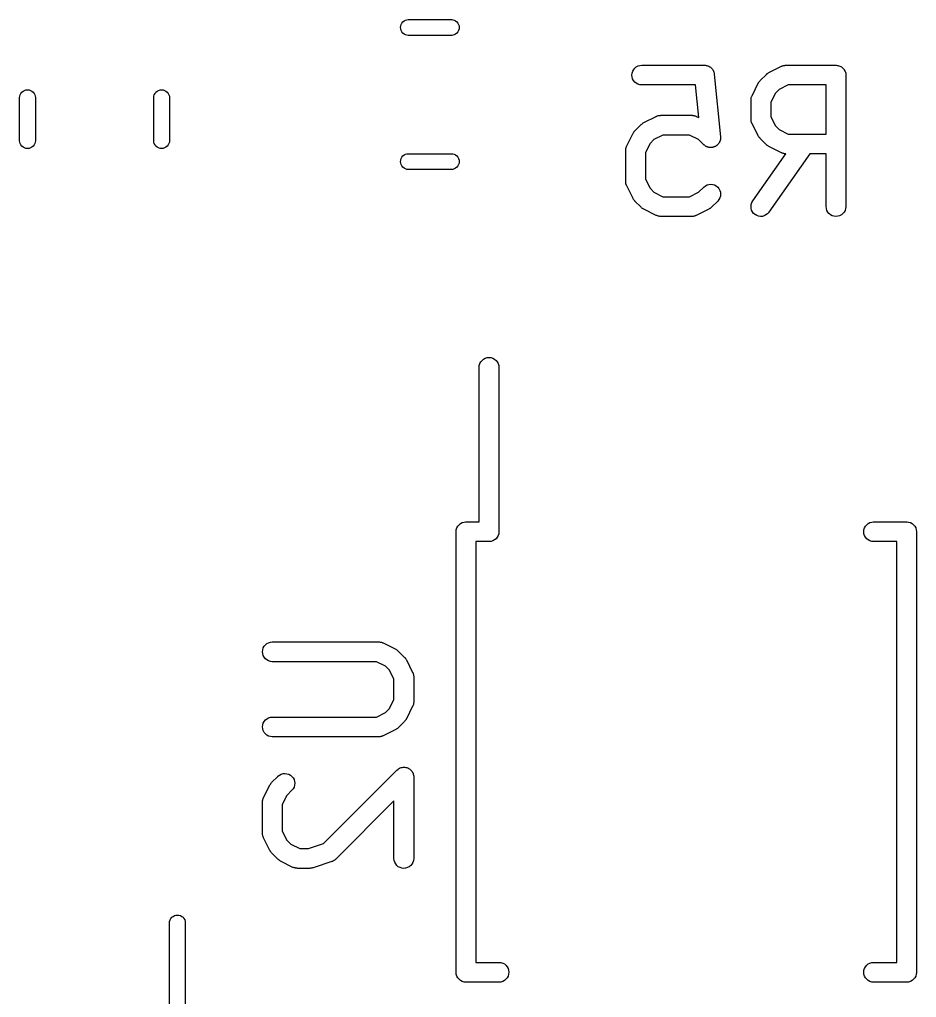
# Model space of a CAD drawing. Extents: x 105 to 144.3, y -106.1 to -94.4.
# Drawn here: x 135.13 to 141.95, y -101.87 to -94.43 of the extents above; entities that cross this region are included whole.
import ezdxf

# ---------------------------------------------------------------- set-up
doc = ezdxf.new("R2010")
doc.units = 0
doc.header["$MEASUREMENT"] = 0
doc.layers.add('BLACK', color=7, linetype='CONTINUOUS')

msp = doc.modelspace()

# ---------------------------------------------------------------- linework, layer by layer
at = {"layer": 'BLACK', "linetype": 'CONTINUOUS'}
for p, q in [((138.045, -94.4474), (138.054, -94.4399)), ((138.054, -94.4399), (138.064, -94.4343)), ((138.064, -94.4343), (138.075, -94.4309)), ((138.075, -94.4309), (138.084, -94.43)), ((138.084, -94.43), (138.416, -94.43)), ((138.416, -94.43), (138.425, -94.4309)), ((138.425, -94.4309), (138.436, -94.4343)), ((138.436, -94.4343), (138.446, -94.4399)), ((138.446, -94.4399), (138.455, -94.4474)), ((138.027, -94.49), (138.028, -94.4782)), ((138.028, -94.5018), (138.027, -94.49)), ((138.028, -94.4782), (138.032, -94.4669)), ((138.032, -94.5131), (138.028, -94.5018)), ((138.032, -94.4669), (138.037, -94.4565)), ((138.037, -94.5235), (138.032, -94.5131)), ((138.037, -94.4565), (138.045, -94.4474)), ((138.455, -94.4474), (138.463, -94.4565)), ((138.463, -94.4565), (138.468, -94.4669)), ((138.468, -94.5131), (138.463, -94.5235)), ((138.468, -94.4669), (138.472, -94.4782)), ((138.472, -94.5018), (138.468, -94.5131)), ((138.472, -94.4782), (138.473, -94.49)), ((138.473, -94.49), (138.472, -94.5018)), ((138.045, -94.5326), (138.037, -94.5235)), ((138.054, -94.5401), (138.045, -94.5326)), ((138.064, -94.5457), (138.054, -94.5401)), ((138.075, -94.5491), (138.064, -94.5457)), ((138.084, -94.55), (138.075, -94.5491)), ((138.416, -94.55), (138.084, -94.55)), ((138.425, -94.5491), (138.416, -94.55)), ((138.436, -94.5457), (138.425, -94.5491)), ((138.446, -94.5401), (138.436, -94.5457)), ((138.455, -94.5326), (138.446, -94.5401)), ((138.463, -94.5235), (138.455, -94.5326)), ((139.793, -94.8233), (139.8, -94.8104)), ((139.8, -94.8104), (139.809, -94.7992)), ((139.809, -94.7992), (139.82, -94.7899)), ((139.82, -94.7899), (139.833, -94.783)), ((139.833, -94.783), (139.847, -94.7788)), ((139.847, -94.7788), (139.862, -94.7774)), ((139.862, -94.7774), (140.338, -94.7774)), ((140.338, -94.7774), (140.339, -94.7774)), ((140.339, -94.7774), (140.342, -94.7778)), ((140.342, -94.7778), (140.346, -94.7778)), ((140.346, -94.7778), (140.35, -94.7786)), ((140.35, -94.7786), (140.354, -94.779)), ((140.354, -94.779), (140.357, -94.78)), ((140.357, -94.78), (140.36, -94.7807)), ((140.36, -94.7807), (140.364, -94.7822)), ((140.364, -94.7822), (140.368, -94.7834)), ((140.368, -94.7834), (140.371, -94.785)), ((140.371, -94.785), (140.374, -94.7863)), ((140.374, -94.7863), (140.377, -94.7886)), ((140.377, -94.7886), (140.38, -94.7905)), ((140.38, -94.7905), (140.383, -94.7926)), ((140.383, -94.7926), (140.386, -94.7945)), ((140.386, -94.7945), (140.389, -94.7973)), ((140.389, -94.7973), (140.392, -94.7999)), ((140.392, -94.7999), (140.394, -94.8025)), ((140.394, -94.8025), (140.396, -94.8049)), ((140.396, -94.8049), (140.398, -94.8082)), ((140.398, -94.8082), (140.401, -94.8113)), ((140.401, -94.8113), (140.402, -94.8143)), ((140.828, -94.8329), (140.924, -94.7853)), ((140.924, -94.7853), (140.925, -94.7848)), ((140.925, -94.7848), (140.927, -94.7841)), ((140.927, -94.7841), (140.929, -94.783)), ((140.929, -94.783), (140.933, -94.7816)), ((140.933, -94.7816), (140.938, -94.7798)), ((140.938, -94.7798), (140.94, -94.7794)), ((140.94, -94.7794), (140.943, -94.7788)), ((140.943, -94.7788), (140.948, -94.7783)), ((140.948, -94.7783), (140.953, -94.7775)), ((140.953, -94.7775), (140.955, -94.7776)), ((140.955, -94.7776), (140.957, -94.7774)), ((140.957, -94.7774), (141.338, -94.7774)), ((141.338, -94.7774), (141.339, -94.7774)), ((141.339, -94.7774), (141.339, -94.7774)), ((141.339, -94.7774), (141.339, -94.7774)), ((141.339, -94.7774), (141.339, -94.7774)), ((141.339, -94.7774), (141.346, -94.7782)), ((141.346, -94.7782), (141.353, -94.7789)), ((141.353, -94.7789), (141.353, -94.779)), ((141.353, -94.779), (141.354, -94.779)), ((141.354, -94.779), (141.36, -94.7811)), ((141.36, -94.7811), (141.367, -94.7832)), ((141.367, -94.7832), (141.367, -94.7834)), ((141.367, -94.7834), (141.368, -94.7834)), ((141.368, -94.7834), (141.374, -94.7869)), ((141.374, -94.7869), (141.38, -94.7902)), ((141.38, -94.7902), (141.38, -94.7904)), ((141.38, -94.7904), (141.38, -94.7905)), ((141.38, -94.7905), (141.386, -94.795)), ((141.386, -94.795), (141.391, -94.7995)), ((141.391, -94.7995), (141.391, -94.7997)), ((141.391, -94.7997), (141.392, -94.7999)), ((141.392, -94.7999), (141.396, -94.8054)), ((141.396, -94.8054), (141.401, -94.8109)), ((141.401, -94.8109), (141.401, -94.8111)), ((141.401, -94.8111), (141.401, -94.8113)), ((141.401, -94.8113), (141.404, -94.8176)), ((139.787, -94.8519), (139.788, -94.8373)), ((139.788, -94.8664), (139.787, -94.8519)), ((139.788, -94.8373), (139.793, -94.8233)), ((139.792, -94.8805), (139.788, -94.8664)), ((139.799, -94.8934), (139.792, -94.8805)), ((140.402, -94.8143), (140.404, -94.817)), ((140.404, -94.817), (140.406, -94.8207)), ((140.406, -94.8207), (140.408, -94.8243)), ((140.408, -94.8243), (140.409, -94.8275)), ((140.409, -94.8275), (140.41, -94.8306)), ((140.41, -94.8306), (140.411, -94.8345)), ((140.411, -94.8345), (140.412, -94.8383)), ((140.412, -94.8383), (140.412, -94.8416)), ((140.412, -94.8416), (140.413, -94.8449)), ((140.413, -94.8449), (140.46, -95.3211)), ((140.761, -94.8946), (140.809, -94.847)), ((140.809, -94.847), (140.81, -94.8462)), ((140.81, -94.8462), (140.813, -94.8436)), ((140.813, -94.8436), (140.816, -94.8407)), ((140.816, -94.8407), (140.819, -94.839)), ((140.819, -94.839), (140.821, -94.8371)), ((140.821, -94.8371), (140.825, -94.8352)), ((140.825, -94.8352), (140.828, -94.8329)), ((141.404, -94.8176), (141.407, -94.8238)), ((141.407, -94.8238), (141.408, -94.8241)), ((141.408, -94.8241), (141.408, -94.8243)), ((141.408, -94.8243), (141.41, -94.8311)), ((141.41, -94.8311), (141.412, -94.8378)), ((141.412, -94.8378), (141.412, -94.8381)), ((141.412, -94.8381), (141.412, -94.8383)), ((141.412, -94.8383), (141.412, -94.8453)), ((141.412, -94.8453), (141.413, -94.8524)), ((141.413, -94.8524), (141.413, -95.8524)), ((139.808, -94.9049), (139.799, -94.8934)), ((139.82, -94.9143), (139.808, -94.9049)), ((139.832, -94.9213), (139.82, -94.9143)), ((139.846, -94.9257), (139.832, -94.9213)), ((139.861, -94.9274), (139.846, -94.9257)), ((139.862, -94.9274), (139.861, -94.9274)), ((140.27, -94.9274), (139.862, -94.9274)), ((140.295, -95.1756), (140.27, -94.9274)), ((140.7, -95.0093), (140.747, -94.9141)), ((140.747, -94.9141), (140.748, -94.9131)), ((140.748, -94.9131), (140.75, -94.9096)), ((140.75, -94.9096), (140.752, -94.9059)), ((140.752, -94.9059), (140.754, -94.9035)), ((140.754, -94.9035), (140.756, -94.9009)), ((140.756, -94.9009), (140.759, -94.8978)), ((140.759, -94.8978), (140.761, -94.8946)), ((140.906, -94.9616), (140.876, -94.992)), ((140.975, -94.9274), (140.906, -94.9616)), ((141.263, -94.9274), (140.975, -94.9274)), ((141.263, -95.3012), (141.263, -94.9274)), ((135.13, -95.0218), (135.131, -95.013)), ((135.13, -95.3532), (135.13, -95.0218)), ((135.131, -95.013), (135.134, -95.0016)), ((135.134, -95.0016), (135.14, -94.9912)), ((135.14, -94.9912), (135.147, -94.9821)), ((135.147, -94.9821), (135.157, -94.9746)), ((135.157, -94.9746), (135.167, -94.969)), ((135.167, -94.969), (135.178, -94.9656)), ((135.178, -94.9656), (135.19, -94.9644)), ((135.19, -94.9644), (135.202, -94.9656)), ((135.202, -94.9656), (135.213, -94.969)), ((135.213, -94.969), (135.223, -94.9746)), ((135.223, -94.9746), (135.233, -94.9821)), ((135.233, -94.9821), (135.24, -94.9912)), ((135.24, -94.9912), (135.246, -95.0016)), ((135.246, -95.0016), (135.249, -95.013)), ((135.249, -95.013), (135.25, -95.0218)), ((135.25, -95.0218), (135.25, -95.3532)), ((136.15, -95.0218), (136.151, -95.013)), ((136.15, -95.3532), (136.15, -95.0218)), ((136.151, -95.013), (136.154, -95.0016)), ((136.154, -95.0016), (136.16, -94.9912)), ((136.16, -94.9912), (136.167, -94.9821)), ((136.167, -94.9821), (136.177, -94.9746)), ((136.177, -94.9746), (136.187, -94.969)), ((136.187, -94.969), (136.198, -94.9656)), ((136.198, -94.9656), (136.21, -94.9644)), ((136.21, -94.9644), (136.222, -94.9656)), ((136.222, -94.9656), (136.233, -94.969)), ((136.233, -94.969), (136.243, -94.9746)), ((136.243, -94.9746), (136.253, -94.9821)), ((136.253, -94.9821), (136.26, -94.9912)), ((136.26, -94.9912), (136.266, -95.0016)), ((136.266, -95.0016), (136.269, -95.013)), ((136.269, -95.013), (136.27, -95.0218)), ((136.27, -95.0218), (136.27, -95.3532)), ((140.692, -95.0374), (140.693, -95.0324)), ((140.693, -95.0273), (140.694, -95.0252)), ((140.693, -95.0324), (140.693, -95.0273)), ((140.694, -95.023), (140.696, -95.0182)), ((140.694, -95.0252), (140.694, -95.023)), ((140.696, -95.0182), (140.698, -95.0133)), ((140.698, -95.0133), (140.699, -95.0114)), ((140.699, -95.0114), (140.7, -95.0093)), ((140.876, -94.992), (140.842, -95.0606)), ((140.692, -95.0396), (140.692, -95.0374)), ((140.692, -95.0418), (140.692, -95.0396)), ((140.692, -95.0429), (140.692, -95.0418)), ((140.692, -95.1857), (140.692, -95.0429)), ((140.842, -95.0606), (140.842, -95.168)), ((139.876, -95.2139), (139.971, -95.1663)), ((139.971, -95.1663), (139.972, -95.1658)), ((139.972, -95.1658), (139.974, -95.165)), ((139.974, -95.165), (139.976, -95.164)), ((139.976, -95.164), (139.981, -95.1625)), ((139.981, -95.1625), (139.986, -95.1607)), ((139.986, -95.1607), (139.988, -95.1604)), ((139.988, -95.1604), (139.99, -95.1598)), ((139.99, -95.1598), (139.995, -95.1593)), ((139.995, -95.1593), (140, -95.1585)), ((140, -95.1585), (140.003, -95.1585)), ((140.003, -95.1585), (140.005, -95.1583)), ((140.005, -95.1583), (140.243, -95.1583)), ((140.243, -95.1583), (140.244, -95.1583)), ((140.244, -95.1583), (140.246, -95.1586)), ((140.246, -95.1586), (140.248, -95.1585)), ((140.248, -95.1585), (140.253, -95.1594)), ((140.253, -95.1594), (140.258, -95.16)), ((140.258, -95.16), (140.261, -95.1606)), ((140.261, -95.1606), (140.263, -95.161)), ((140.263, -95.161), (140.268, -95.1628)), ((140.268, -95.1628), (140.272, -95.1644)), ((140.272, -95.1644), (140.274, -95.1655)), ((140.274, -95.1655), (140.276, -95.1663)), ((140.276, -95.1663), (140.295, -95.1756)), ((140.692, -95.1879), (140.692, -95.1857)), ((140.842, -95.168), (140.876, -95.2365)), ((139.809, -95.2755), (139.856, -95.2279)), ((139.856, -95.2279), (139.857, -95.2272)), ((139.857, -95.2272), (139.861, -95.2246)), ((139.861, -95.2246), (139.864, -95.2217)), ((139.864, -95.2217), (139.866, -95.22)), ((139.866, -95.22), (139.869, -95.2181)), ((139.869, -95.2181), (139.872, -95.2161)), ((139.872, -95.2161), (139.876, -95.2139)), ((140.692, -95.1901), (140.692, -95.1879)), ((140.693, -95.1952), (140.692, -95.1901)), ((140.693, -95.2003), (140.693, -95.1952)), ((140.694, -95.2024), (140.693, -95.2003)), ((140.694, -95.2046), (140.694, -95.2024)), ((140.696, -95.2094), (140.694, -95.2046)), ((140.697, -95.2143), (140.696, -95.2094)), ((140.698, -95.2162), (140.697, -95.2143)), ((140.699, -95.2183), (140.698, -95.2162)), ((140.7, -95.2193), (140.699, -95.2183)), ((140.747, -95.3145), (140.7, -95.2193)), ((140.876, -95.2365), (140.906, -95.2669)), ((139.747, -95.3903), (139.795, -95.295)), ((139.795, -95.2941), (139.798, -95.2906)), ((139.795, -95.295), (139.795, -95.2941)), ((139.798, -95.2906), (139.8, -95.2868)), ((139.8, -95.2868), (139.802, -95.2844)), ((139.802, -95.2844), (139.803, -95.2818)), ((139.803, -95.2818), (139.806, -95.2788)), ((139.806, -95.2788), (139.809, -95.2755)), ((140.022, -95.3083), (139.954, -95.3426)), ((140.225, -95.3083), (140.022, -95.3083)), ((140.294, -95.3426), (140.225, -95.3083)), ((140.46, -95.3211), (140.46, -95.3222)), ((140.46, -95.3222), (140.46, -95.3258)), ((140.46, -95.3258), (140.461, -95.3294)), ((140.461, -95.3294), (140.46, -95.3331)), ((140.46, -95.3331), (140.46, -95.3368)), ((140.749, -95.3181), (140.747, -95.3145)), ((140.751, -95.3218), (140.749, -95.3181)), ((140.753, -95.3242), (140.751, -95.3218)), ((140.755, -95.3269), (140.753, -95.3242)), ((140.758, -95.3299), (140.755, -95.3269)), ((140.761, -95.3332), (140.758, -95.3299)), ((140.761, -95.334), (140.761, -95.3332)), ((140.809, -95.3816), (140.761, -95.334)), ((140.906, -95.2669), (140.975, -95.3012)), ((140.975, -95.3012), (141.263, -95.3012)), ((135.131, -95.362), (135.13, -95.3532)), ((135.134, -95.3734), (135.131, -95.362)), ((135.14, -95.3838), (135.134, -95.3734)), ((135.147, -95.3929), (135.14, -95.3838)), ((135.157, -95.4004), (135.147, -95.3929)), ((135.167, -95.406), (135.157, -95.4004)), ((135.178, -95.4094), (135.167, -95.406)), ((135.213, -95.406), (135.202, -95.4094)), ((135.223, -95.4004), (135.213, -95.406)), ((135.233, -95.3929), (135.223, -95.4004)), ((135.24, -95.3838), (135.233, -95.3929)), ((135.246, -95.3734), (135.24, -95.3838)), ((135.249, -95.362), (135.246, -95.3734)), ((135.25, -95.3532), (135.249, -95.362)), ((136.151, -95.362), (136.15, -95.3532)), ((136.154, -95.3734), (136.151, -95.362)), ((136.16, -95.3838), (136.154, -95.3734)), ((136.167, -95.3929), (136.16, -95.3838)), ((136.177, -95.4004), (136.167, -95.3929)), ((136.187, -95.406), (136.177, -95.4004)), ((136.198, -95.4094), (136.187, -95.406)), ((136.233, -95.406), (136.222, -95.4094)), ((136.243, -95.4004), (136.233, -95.406)), ((136.253, -95.3929), (136.243, -95.4004)), ((136.26, -95.3838), (136.253, -95.3929)), ((136.266, -95.3734), (136.26, -95.3838)), ((136.269, -95.362), (136.266, -95.3734)), ((136.27, -95.3532), (136.269, -95.362)), ((139.74, -95.4133), (139.741, -95.4082)), ((139.741, -95.4082), (139.742, -95.4061)), ((139.742, -95.4039), (139.744, -95.3991)), ((139.742, -95.4061), (139.742, -95.4039)), ((139.744, -95.3991), (139.745, -95.3943)), ((139.745, -95.3943), (139.746, -95.3923)), ((139.746, -95.3923), (139.747, -95.3903)), ((139.924, -95.373), (139.889, -95.4415)), ((139.954, -95.3426), (139.924, -95.373)), ((140.333, -95.3816), (140.294, -95.3426)), ((140.335, -95.3839), (140.333, -95.3816)), ((140.338, -95.3865), (140.335, -95.3839)), ((140.341, -95.3885), (140.338, -95.3865)), ((140.344, -95.3909), (140.341, -95.3885)), ((140.347, -95.3926), (140.344, -95.3909)), ((140.35, -95.3946), (140.347, -95.3926)), ((140.354, -95.3961), (140.35, -95.3946)), ((140.357, -95.3978), (140.354, -95.3961)), ((140.36, -95.3989), (140.357, -95.3978)), ((140.364, -95.4003), (140.36, -95.3989)), ((140.367, -95.401), (140.364, -95.4003)), ((140.371, -95.4021), (140.367, -95.401)), ((140.374, -95.4025), (140.371, -95.4021)), ((140.378, -95.4032), (140.374, -95.4025)), ((140.382, -95.4032), (140.378, -95.4032)), ((140.385, -95.4036), (140.382, -95.4032)), ((140.389, -95.4032), (140.385, -95.4036)), ((140.393, -95.4032), (140.389, -95.4032)), ((140.396, -95.4025), (140.393, -95.4032)), ((140.4, -95.4022), (140.396, -95.4025)), ((140.403, -95.4012), (140.4, -95.4022)), ((140.407, -95.4005), (140.403, -95.4012)), ((140.41, -95.3991), (140.407, -95.4005)), ((140.414, -95.398), (140.41, -95.3991)), ((140.417, -95.3963), (140.414, -95.398)), ((140.421, -95.395), (140.417, -95.3963)), ((140.424, -95.3929), (140.421, -95.395)), ((140.427, -95.3912), (140.424, -95.3929)), ((140.43, -95.3889), (140.427, -95.3912)), ((140.433, -95.3869), (140.43, -95.3889)), ((140.435, -95.3843), (140.433, -95.3869)), ((140.438, -95.382), (140.435, -95.3843)), ((140.441, -95.3792), (140.438, -95.382)), ((140.443, -95.3767), (140.441, -95.3792)), ((140.445, -95.3736), (140.443, -95.3767)), ((140.448, -95.3707), (140.445, -95.3736)), ((140.449, -95.3676), (140.448, -95.3707)), ((140.452, -95.3646), (140.449, -95.3676)), ((140.453, -95.3611), (140.452, -95.3646)), ((140.455, -95.3579), (140.453, -95.3611)), ((140.456, -95.3544), (140.455, -95.3579)), ((140.457, -95.3511), (140.456, -95.3544)), ((140.458, -95.3475), (140.457, -95.3511)), ((140.459, -95.3439), (140.458, -95.3475)), ((140.46, -95.3403), (140.459, -95.3439)), ((140.46, -95.3368), (140.46, -95.3403)), ((140.812, -95.3843), (140.809, -95.3816)), ((140.815, -95.3872), (140.812, -95.3843)), ((140.818, -95.3889), (140.815, -95.3872)), ((140.82, -95.3909), (140.818, -95.3889)), ((140.824, -95.3929), (140.82, -95.3909)), ((140.827, -95.3952), (140.824, -95.3929)), ((140.828, -95.3957), (140.827, -95.3952)), ((140.924, -95.4433), (140.828, -95.3957)), ((135.19, -95.4106), (135.178, -95.4094)), ((135.202, -95.4094), (135.19, -95.4106)), ((136.21, -95.4106), (136.198, -95.4094)), ((136.222, -95.4094), (136.21, -95.4106)), ((138.032, -95.4869), (138.037, -95.4765)), ((138.037, -95.4765), (138.045, -95.4674)), ((138.045, -95.4674), (138.054, -95.4599)), ((138.054, -95.4599), (138.064, -95.4543)), ((138.064, -95.4543), (138.075, -95.4509)), ((138.075, -95.4509), (138.084, -95.45)), ((138.084, -95.45), (138.416, -95.45)), ((138.416, -95.45), (138.425, -95.4509)), ((138.425, -95.4509), (138.436, -95.4543)), ((138.436, -95.4543), (138.446, -95.4599)), ((138.446, -95.4599), (138.455, -95.4674)), ((138.455, -95.4674), (138.463, -95.4765)), ((138.463, -95.4765), (138.468, -95.4869)), ((139.739, -95.4184), (139.74, -95.4133)), ((139.74, -95.4206), (139.739, -95.4184)), ((139.739, -95.4228), (139.74, -95.4206)), ((139.739, -95.4238), (139.739, -95.4228)), ((139.739, -95.6619), (139.739, -95.4238)), ((139.889, -95.4415), (139.889, -95.6442)), ((140.705, -95.8094), (140.956, -95.4512)), ((141.139, -95.4512), (140.828, -95.8954)), ((140.926, -95.4441), (140.924, -95.4433)), ((140.928, -95.4451), (140.926, -95.4441)), ((140.932, -95.4467), (140.928, -95.4451)), ((140.937, -95.4485), (140.932, -95.4467)), ((140.939, -95.4489), (140.937, -95.4485)), ((140.942, -95.4496), (140.939, -95.4489)), ((140.947, -95.4501), (140.942, -95.4496)), ((140.952, -95.451), (140.947, -95.4501)), ((140.954, -95.4509), (140.952, -95.451)), ((140.956, -95.4512), (140.954, -95.4509)), ((141.263, -95.4512), (141.139, -95.4512)), ((141.263, -95.8524), (141.263, -95.4512)), ((138.027, -95.51), (138.028, -95.4982)), ((138.028, -95.5218), (138.027, -95.51)), ((138.028, -95.4982), (138.032, -95.4869)), ((138.032, -95.5331), (138.028, -95.5218)), ((138.037, -95.5435), (138.032, -95.5331)), ((138.045, -95.5526), (138.037, -95.5435)), ((138.054, -95.5601), (138.045, -95.5526)), ((138.455, -95.5526), (138.446, -95.5601)), ((138.463, -95.5435), (138.455, -95.5526)), ((138.468, -95.5331), (138.463, -95.5435)), ((138.468, -95.4869), (138.472, -95.4982)), ((138.472, -95.5218), (138.468, -95.5331)), ((138.472, -95.4982), (138.473, -95.51)), ((138.473, -95.51), (138.472, -95.5218)), ((138.064, -95.5657), (138.054, -95.5601)), ((138.075, -95.5691), (138.064, -95.5657)), ((138.084, -95.57), (138.075, -95.5691)), ((138.416, -95.57), (138.084, -95.57)), ((138.425, -95.5691), (138.416, -95.57)), ((138.436, -95.5657), (138.425, -95.5691)), ((138.446, -95.5601), (138.436, -95.5657)), ((139.739, -95.6641), (139.739, -95.6619)), ((139.739, -95.6663), (139.739, -95.6641)), ((139.74, -95.6714), (139.739, -95.6663)), ((139.741, -95.6765), (139.74, -95.6714)), ((139.741, -95.6786), (139.741, -95.6765)), ((139.742, -95.6808), (139.741, -95.6786)), ((139.743, -95.6856), (139.742, -95.6808)), ((139.745, -95.6905), (139.743, -95.6856)), ((139.746, -95.6924), (139.745, -95.6905)), ((139.747, -95.6945), (139.746, -95.6924)), ((139.747, -95.6954), (139.747, -95.6945)), ((139.795, -95.7907), (139.747, -95.6954)), ((139.889, -95.6442), (139.924, -95.7127)), ((140.294, -95.7431), (140.333, -95.7041)), ((140.333, -95.7034), (140.345, -95.6942)), ((140.333, -95.7041), (140.333, -95.7034)), ((140.345, -95.6942), (140.358, -95.6875)), ((140.358, -95.6875), (140.372, -95.6834)), ((140.372, -95.6834), (140.386, -95.6821)), ((140.386, -95.6821), (140.401, -95.6837)), ((140.401, -95.6837), (140.415, -95.6881)), ((140.415, -95.6881), (140.428, -95.6951)), ((140.428, -95.6951), (140.439, -95.7045)), ((140.439, -95.7045), (140.448, -95.7159)), ((139.924, -95.7127), (139.954, -95.7431)), ((139.954, -95.7431), (140.022, -95.7774)), ((140.022, -95.7774), (140.225, -95.7774)), ((140.225, -95.7774), (140.294, -95.7431)), ((140.448, -95.7159), (140.455, -95.7288)), ((140.455, -95.7288), (140.459, -95.7428)), ((140.459, -95.772), (140.455, -95.786)), ((140.459, -95.7428), (140.461, -95.7574)), ((140.461, -95.7574), (140.459, -95.772)), ((139.797, -95.7943), (139.795, -95.7907)), ((139.799, -95.798), (139.797, -95.7943)), ((139.801, -95.8004), (139.799, -95.798)), ((139.803, -95.8031), (139.801, -95.8004)), ((139.806, -95.8061), (139.803, -95.8031)), ((139.808, -95.8094), (139.806, -95.8061)), ((139.809, -95.8102), (139.808, -95.8094)), ((139.856, -95.8578), (139.809, -95.8102)), ((140.439, -95.8102), (140.391, -95.8578)), ((140.448, -95.7989), (140.439, -95.8102)), ((140.455, -95.786), (140.448, -95.7989)), ((140.692, -95.8506), (140.693, -95.836)), ((140.693, -95.8652), (140.692, -95.8506)), ((140.693, -95.836), (140.698, -95.8221)), ((140.698, -95.8221), (140.705, -95.8094)), ((141.265, -95.8669), (141.263, -95.8524)), ((141.413, -95.8534), (141.411, -95.868)), ((141.413, -95.8524), (141.413, -95.8534)), ((139.86, -95.8605), (139.856, -95.8578)), ((139.863, -95.8634), (139.86, -95.8605)), ((139.865, -95.8651), (139.863, -95.8634)), ((139.868, -95.8671), (139.865, -95.8651)), ((139.872, -95.8691), (139.868, -95.8671)), ((139.875, -95.8714), (139.872, -95.8691)), ((139.876, -95.8718), (139.875, -95.8714)), ((139.971, -95.9195), (139.876, -95.8718)), ((139.973, -95.9203), (139.971, -95.9195)), ((139.975, -95.9213), (139.973, -95.9203)), ((139.98, -95.9229), (139.975, -95.9213)), ((139.985, -95.9247), (139.98, -95.9229)), ((139.987, -95.9251), (139.985, -95.9247)), ((139.989, -95.9257), (139.987, -95.9251)), ((139.994, -95.9263), (139.989, -95.9257)), ((139.999, -95.9272), (139.994, -95.9263)), ((140.002, -95.9271), (139.999, -95.9272)), ((140.004, -95.9274), (140.002, -95.9271)), ((140.005, -95.9274), (140.004, -95.9274)), ((140.243, -95.9274), (140.005, -95.9274)), ((140.245, -95.9272), (140.243, -95.9274)), ((140.247, -95.9273), (140.245, -95.9272)), ((140.252, -95.9265), (140.247, -95.9273)), ((140.257, -95.926), (140.252, -95.9265)), ((140.26, -95.9253), (140.257, -95.926)), ((140.262, -95.925), (140.26, -95.9253)), ((140.267, -95.9232), (140.262, -95.925)), ((140.271, -95.9217), (140.267, -95.9232)), ((140.273, -95.9207), (140.271, -95.9217)), ((140.275, -95.9199), (140.273, -95.9207)), ((140.276, -95.9195), (140.275, -95.9199)), ((140.372, -95.8718), (140.276, -95.9195)), ((140.375, -95.8696), (140.372, -95.8718)), ((140.379, -95.8677), (140.375, -95.8696)), ((140.381, -95.8657), (140.379, -95.8677)), ((140.384, -95.8641), (140.381, -95.8657)), ((140.387, -95.8612), (140.384, -95.8641)), ((140.39, -95.8585), (140.387, -95.8612)), ((140.391, -95.8578), (140.39, -95.8585)), ((140.697, -95.8793), (140.693, -95.8652)), ((140.703, -95.8924), (140.697, -95.8793)), ((140.712, -95.9039), (140.703, -95.8924)), ((140.723, -95.9135), (140.712, -95.9039)), ((140.736, -95.9208), (140.723, -95.9135)), ((140.75, -95.9255), (140.736, -95.9208)), ((140.764, -95.9273), (140.75, -95.9255)), ((140.779, -95.9264), (140.764, -95.9273)), ((140.793, -95.9226), (140.779, -95.9264)), ((140.806, -95.9161), (140.793, -95.9226)), ((140.818, -95.9072), (140.806, -95.9161)), ((140.828, -95.8962), (140.818, -95.9072)), ((140.828, -95.8954), (140.828, -95.8962)), ((141.269, -95.881), (141.265, -95.8669)), ((141.276, -95.8939), (141.269, -95.881)), ((141.285, -95.9052), (141.276, -95.8939)), ((141.296, -95.9146), (141.285, -95.9052)), ((141.309, -95.9215), (141.296, -95.9146)), ((141.323, -95.9258), (141.309, -95.9215)), ((141.338, -95.9274), (141.323, -95.9258)), ((141.352, -95.9261), (141.338, -95.9274)), ((141.366, -95.9219), (141.352, -95.9261)), ((141.379, -95.9151), (141.366, -95.9219)), ((141.391, -95.906), (141.379, -95.9151)), ((141.4, -95.8948), (141.391, -95.906)), ((141.407, -95.8819), (141.4, -95.8948)), ((141.411, -95.868), (141.407, -95.8819)), ((138.63, -97.0462), (138.637, -97.0331)), ((138.637, -97.0331), (138.647, -97.0217)), ((138.647, -97.0217), (138.658, -97.0123)), ((138.658, -97.0123), (138.671, -97.0054)), ((138.671, -97.0054), (138.685, -97.0011)), ((138.685, -97.0011), (138.7, -96.9996)), ((138.7, -96.9996), (138.715, -97.0011)), ((138.715, -97.0011), (138.729, -97.0054)), ((138.729, -97.0054), (138.742, -97.0123)), ((138.742, -97.0123), (138.753, -97.0217)), ((138.753, -97.0217), (138.763, -97.0331)), ((138.763, -97.0331), (138.77, -97.0462)), ((138.625, -97.0713), (138.626, -97.0603)), ((138.625, -98.25), (138.625, -97.0713)), ((138.626, -97.0603), (138.63, -97.0462)), ((138.77, -97.0462), (138.774, -97.0603)), ((138.774, -97.0603), (138.775, -97.0713)), ((138.775, -97.0713), (138.775, -98.3213)), ((138.451, -98.3103), (138.455, -98.2962)), ((138.455, -98.2962), (138.462, -98.2831)), ((138.462, -98.2831), (138.472, -98.2717)), ((138.472, -98.2717), (138.483, -98.2623)), ((138.483, -98.2623), (138.496, -98.2554)), ((138.496, -98.2554), (138.51, -98.2511)), ((138.51, -98.2511), (138.521, -98.25)), ((138.521, -98.25), (138.525, -98.2496)), ((138.525, -98.2496), (138.529, -98.25)), ((138.529, -98.25), (138.625, -98.25)), ((141.551, -98.3103), (141.555, -98.2962)), ((141.555, -98.2962), (141.562, -98.2831)), ((141.562, -98.2831), (141.572, -98.2717)), ((141.572, -98.2717), (141.583, -98.2623)), ((141.583, -98.2623), (141.596, -98.2554)), ((141.596, -98.2554), (141.61, -98.2511)), ((141.61, -98.2511), (141.621, -98.25)), ((141.621, -98.25), (141.871, -98.25)), ((141.871, -98.25), (141.875, -98.2496)), ((141.875, -98.2496), (141.879, -98.25)), ((141.879, -98.25), (141.89, -98.2511)), ((141.89, -98.2511), (141.904, -98.2554)), ((141.904, -98.2554), (141.917, -98.2623)), ((141.917, -98.2623), (141.928, -98.2717)), ((141.928, -98.2717), (141.938, -98.2831)), ((141.938, -98.2831), (141.945, -98.2962)), ((141.945, -98.2962), (141.949, -98.3103)), ((138.45, -98.325), (138.451, -98.3103)), ((138.45, -98.3287), (138.45, -98.325)), ((138.45, -101.671), (138.45, -98.3287)), ((138.753, -98.3783), (138.742, -98.3877)), ((138.763, -98.3669), (138.753, -98.3783)), ((138.77, -98.3538), (138.763, -98.3669)), ((138.774, -98.3397), (138.77, -98.3538)), ((138.775, -98.325), (138.774, -98.3397)), ((138.775, -98.3213), (138.775, -98.325)), ((141.55, -98.325), (141.551, -98.3103)), ((141.551, -98.3397), (141.55, -98.325)), ((141.555, -98.3538), (141.551, -98.3397)), ((141.562, -98.3669), (141.555, -98.3538)), ((141.572, -98.3783), (141.562, -98.3669)), ((141.583, -98.3877), (141.572, -98.3783)), ((141.949, -98.3103), (141.95, -98.325)), ((141.95, -98.325), (141.95, -98.3287)), ((141.95, -98.3287), (141.95, -101.671)), ((138.696, -98.4), (138.6, -98.4)), ((138.6, -98.4), (138.6, -101.6)), ((138.7, -98.4004), (138.696, -98.4)), ((138.704, -98.4), (138.7, -98.4004)), ((138.715, -98.3989), (138.704, -98.4)), ((138.729, -98.3946), (138.715, -98.3989)), ((138.742, -98.3877), (138.729, -98.3946)), ((141.596, -98.3946), (141.583, -98.3877)), ((141.61, -98.3989), (141.596, -98.3946)), ((141.621, -98.4), (141.61, -98.3989)), ((141.8, -98.4), (141.621, -98.4)), ((141.8, -101.6), (141.8, -98.4)), ((136.983, -99.209), (136.99, -99.1962)), ((136.99, -99.1962), (137, -99.1849)), ((137, -99.1849), (137.011, -99.1756)), ((137.011, -99.1756), (137.024, -99.1688)), ((137.024, -99.1688), (137.038, -99.1645)), ((137.038, -99.1645), (137.052, -99.1631)), ((137.052, -99.1631), (137.862, -99.1631)), ((137.862, -99.1631), (137.863, -99.1631)), ((137.863, -99.1631), (137.865, -99.1633)), ((137.865, -99.1633), (137.867, -99.1633)), ((137.867, -99.1633), (137.872, -99.1642)), ((137.872, -99.1642), (137.877, -99.1647)), ((137.877, -99.1647), (137.88, -99.1654)), ((137.88, -99.1654), (137.882, -99.1658)), ((137.882, -99.1658), (137.887, -99.1676)), ((137.887, -99.1676), (137.891, -99.1692)), ((137.891, -99.1692), (137.893, -99.1702)), ((137.893, -99.1702), (137.895, -99.171)), ((137.895, -99.171), (137.991, -99.2186)), ((136.977, -99.2376), (136.979, -99.223)), ((136.979, -99.2521), (136.977, -99.2376)), ((136.979, -99.223), (136.983, -99.209)), ((136.983, -99.2662), (136.979, -99.2521)), ((136.99, -99.2792), (136.983, -99.2662)), ((137.991, -99.2186), (137.992, -99.2191)), ((137.992, -99.2191), (137.995, -99.2214)), ((137.995, -99.2214), (137.999, -99.2234)), ((137.999, -99.2234), (138.001, -99.2254)), ((138.001, -99.2254), (138.004, -99.2271)), ((138.004, -99.2271), (138.007, -99.23)), ((138.007, -99.23), (138.01, -99.2327)), ((138.01, -99.2327), (138.058, -99.2803)), ((136.999, -99.2906), (136.99, -99.2792)), ((137.01, -99.3), (136.999, -99.2906)), ((137.023, -99.307), (137.01, -99.3)), ((137.037, -99.3115), (137.023, -99.307)), ((137.051, -99.3131), (137.037, -99.3115)), ((137.052, -99.3131), (137.051, -99.3131)), ((137.844, -99.3131), (137.052, -99.3131)), ((137.913, -99.3474), (137.844, -99.3131)), ((137.943, -99.3778), (137.913, -99.3474)), ((138.058, -99.2803), (138.059, -99.281)), ((138.059, -99.281), (138.061, -99.2843)), ((138.061, -99.2843), (138.064, -99.2874)), ((138.064, -99.2874), (138.066, -99.29)), ((138.066, -99.29), (138.068, -99.2925)), ((138.068, -99.2925), (138.07, -99.2962)), ((138.07, -99.2962), (138.072, -99.2998)), ((138.072, -99.2998), (138.119, -99.395)), ((137.977, -99.4463), (137.943, -99.3778)), ((138.119, -99.395), (138.12, -99.396)), ((138.12, -99.396), (138.121, -99.398)), ((138.121, -99.398), (138.122, -99.4)), ((138.122, -99.4), (138.123, -99.4049)), ((138.123, -99.4049), (138.125, -99.4097)), ((138.125, -99.4097), (138.125, -99.4119)), ((138.125, -99.4119), (138.126, -99.414)), ((138.126, -99.414), (138.126, -99.4191)), ((138.126, -99.4191), (138.127, -99.4242)), ((138.127, -99.4242), (138.127, -99.4264)), ((137.977, -99.6013), (137.977, -99.4463)), ((138.127, -99.4264), (138.127, -99.4286)), ((138.127, -99.4286), (138.127, -99.619)), ((137.943, -99.6699), (137.977, -99.6013)), ((138.123, -99.6437), (138.121, -99.6486)), ((138.125, -99.6389), (138.123, -99.6437)), ((138.126, -99.6346), (138.125, -99.6367)), ((138.125, -99.6367), (138.125, -99.6389)), ((138.127, -99.6245), (138.126, -99.6296)), ((138.126, -99.6296), (138.126, -99.6346)), ((138.127, -99.619), (138.127, -99.6201)), ((138.127, -99.6201), (138.127, -99.6223)), ((138.127, -99.6223), (138.127, -99.6245)), ((137.844, -99.7345), (137.913, -99.7003)), ((137.913, -99.7003), (137.943, -99.6699)), ((138.119, -99.6526), (138.072, -99.7478)), ((138.12, -99.6505), (138.119, -99.6526)), ((138.121, -99.6486), (138.12, -99.6505)), ((136.977, -99.809), (136.979, -99.7944)), ((136.979, -99.7944), (136.983, -99.7805)), ((136.983, -99.7805), (136.99, -99.7676)), ((136.99, -99.7676), (137, -99.7563)), ((137, -99.7563), (137.011, -99.7471)), ((137.011, -99.7471), (137.024, -99.7402)), ((137.024, -99.7402), (137.038, -99.736)), ((137.038, -99.736), (137.052, -99.7345)), ((137.052, -99.7345), (137.844, -99.7345)), ((138.058, -99.7673), (138.01, -99.8149)), ((138.06, -99.7641), (138.058, -99.7673)), ((138.063, -99.761), (138.06, -99.7641)), ((138.065, -99.7584), (138.063, -99.761)), ((138.067, -99.756), (138.065, -99.7584)), ((138.069, -99.7523), (138.067, -99.756)), ((138.071, -99.7488), (138.069, -99.7523)), ((138.072, -99.7478), (138.071, -99.7488)), ((136.979, -99.8236), (136.977, -99.809)), ((136.983, -99.8376), (136.979, -99.8236)), ((136.99, -99.8506), (136.983, -99.8376)), ((136.999, -99.862), (136.99, -99.8506)), ((137.01, -99.8714), (136.999, -99.862)), ((137.991, -99.829), (137.895, -99.8766)), ((137.994, -99.8267), (137.991, -99.829)), ((137.998, -99.8248), (137.994, -99.8267)), ((138, -99.8229), (137.998, -99.8248)), ((138.003, -99.8212), (138, -99.8229)), ((138.006, -99.8183), (138.003, -99.8212)), ((138.009, -99.8157), (138.006, -99.8183)), ((138.01, -99.8149), (138.009, -99.8157)), ((137.023, -99.8785), (137.01, -99.8714)), ((137.037, -99.8829), (137.023, -99.8785)), ((137.051, -99.8845), (137.037, -99.8829)), ((137.052, -99.8845), (137.051, -99.8845)), ((137.862, -99.8845), (137.052, -99.8845)), ((137.864, -99.8843), (137.862, -99.8845)), ((137.866, -99.8844), (137.864, -99.8843)), ((137.871, -99.8836), (137.866, -99.8844)), ((137.876, -99.8831), (137.871, -99.8836)), ((137.879, -99.8825), (137.876, -99.8831)), ((137.881, -99.8821), (137.879, -99.8825)), ((137.886, -99.8803), (137.881, -99.8821)), ((137.89, -99.8789), (137.886, -99.8803)), ((137.892, -99.8778), (137.89, -99.8789)), ((137.895, -99.8771), (137.892, -99.8778)), ((137.895, -99.8766), (137.895, -99.8771)), ((137.107, -100.175), (137.12, -100.168)), ((137.12, -100.168), (137.134, -100.164)), ((137.134, -100.164), (137.148, -100.163)), ((137.148, -100.163), (137.163, -100.165)), ((137.163, -100.165), (137.177, -100.169)), ((137.44, -100.696), (137.999, -100.137)), ((137.999, -100.137), (138, -100.137)), ((138, -100.137), (138.006, -100.132)), ((138, -100.137), (138, -100.137)), ((138, -100.137), (138, -100.137)), ((138, -100.137), (138, -100.137)), ((138.006, -100.132), (138.011, -100.128)), ((138.011, -100.128), (138.011, -100.128)), ((138.011, -100.128), (138.012, -100.128)), ((138.012, -100.128), (138.018, -100.124)), ((138.018, -100.124), (138.024, -100.121)), ((138.024, -100.121), (138.024, -100.121)), ((138.024, -100.121), (138.025, -100.121)), ((138.025, -100.121), (138.031, -100.119)), ((138.031, -100.119), (138.038, -100.117)), ((138.038, -100.117), (138.038, -100.117)), ((138.038, -100.117), (138.039, -100.117)), ((138.039, -100.117), (138.046, -100.116)), ((138.046, -100.116), (138.053, -100.115)), ((138.053, -100.115), (138.053, -100.115)), ((138.053, -100.115), (138.06, -100.116)), ((138.053, -100.115), (138.053, -100.115)), ((138.06, -100.116), (138.067, -100.117)), ((138.067, -100.117), (138.068, -100.117)), ((138.068, -100.117), (138.068, -100.117)), ((138.068, -100.117), (138.074, -100.119)), ((138.074, -100.119), (138.081, -100.121)), ((138.081, -100.121), (138.082, -100.121)), ((138.082, -100.121), (138.082, -100.121)), ((138.082, -100.121), (138.088, -100.125)), ((138.088, -100.125), (138.094, -100.128)), ((138.094, -100.128), (138.094, -100.128)), ((138.094, -100.128), (138.095, -100.128)), ((138.095, -100.128), (138.1, -100.133)), ((138.1, -100.133), (138.106, -100.138)), ((138.106, -100.138), (138.106, -100.138)), ((138.106, -100.138), (138.106, -100.138)), ((138.106, -100.138), (138.11, -100.143)), ((138.11, -100.143), (138.115, -100.149)), ((138.115, -100.149), (138.115, -100.149)), ((138.115, -100.149), (138.115, -100.149)), ((138.115, -100.149), (138.118, -100.156)), ((138.118, -100.156), (138.122, -100.162)), ((138.122, -100.162), (138.122, -100.162)), ((138.122, -100.162), (138.122, -100.162)), ((138.122, -100.162), (138.124, -100.169)), ((137.038, -100.244), (137.04, -100.242)), ((137.04, -100.242), (137.041, -100.239)), ((137.041, -100.239), (137.044, -100.236)), ((137.044, -100.236), (137.047, -100.233)), ((137.047, -100.233), (137.095, -100.185)), ((137.095, -100.184), (137.107, -100.175)), ((137.095, -100.185), (137.095, -100.184)), ((137.177, -100.169), (137.19, -100.176)), ((137.19, -100.176), (137.201, -100.185)), ((137.201, -100.185), (137.21, -100.197)), ((137.21, -100.197), (137.217, -100.21)), ((137.217, -100.21), (137.221, -100.224)), ((137.221, -100.224), (137.223, -100.238)), ((137.223, -100.238), (137.221, -100.253)), ((138.124, -100.169), (138.126, -100.176)), ((138.126, -100.176), (138.126, -100.176)), ((138.126, -100.176), (138.126, -100.176)), ((138.126, -100.176), (138.127, -100.183)), ((138.127, -100.183), (138.127, -100.19)), ((138.127, -100.19), (138.127, -100.81)), ((136.985, -100.347), (137.033, -100.252)), ((137.033, -100.251), (137.036, -100.248)), ((137.033, -100.252), (137.033, -100.251)), ((137.036, -100.248), (137.038, -100.244)), ((137.201, -100.291), (137.162, -100.33)), ((137.21, -100.28), (137.201, -100.291)), ((137.217, -100.267), (137.21, -100.28)), ((137.221, -100.253), (137.217, -100.267)), ((136.977, -100.38), (136.978, -100.378)), ((136.977, -100.381), (136.977, -100.38)), ((136.977, -100.619), (136.977, -100.381)), ((136.978, -100.37), (136.979, -100.365)), ((136.978, -100.376), (136.978, -100.37)), ((136.978, -100.378), (136.978, -100.376)), ((136.979, -100.365), (136.98, -100.363)), ((136.98, -100.361), (136.982, -100.356)), ((136.98, -100.363), (136.98, -100.361)), ((136.982, -100.356), (136.983, -100.351)), ((136.983, -100.351), (136.985, -100.349)), ((136.985, -100.349), (136.985, -100.347)), ((137.162, -100.33), (137.127, -100.399)), ((137.977, -100.372), (137.534, -100.815)), ((137.977, -100.81), (137.977, -100.372)), ((137.127, -100.399), (137.127, -100.601)), ((137.127, -100.601), (137.162, -100.67)), ((136.978, -100.621), (136.977, -100.619)), ((136.978, -100.623), (136.978, -100.621)), ((136.978, -100.629), (136.978, -100.623)), ((136.979, -100.634), (136.978, -100.629)), ((136.979, -100.636), (136.979, -100.634)), ((136.98, -100.638), (136.979, -100.636)), ((136.982, -100.643), (136.98, -100.638)), ((136.983, -100.648), (136.982, -100.643)), ((136.984, -100.65), (136.983, -100.648)), ((136.985, -100.652), (136.984, -100.65)), ((136.985, -100.653), (136.985, -100.652)), ((137.033, -100.748), (136.985, -100.653)), ((137.162, -100.67), (137.192, -100.7)), ((137.035, -100.751), (137.033, -100.748)), ((137.037, -100.755), (137.035, -100.751)), ((137.039, -100.758), (137.037, -100.755)), ((137.041, -100.76), (137.039, -100.758)), ((137.044, -100.763), (137.041, -100.76)), ((137.046, -100.767), (137.044, -100.763)), ((137.192, -100.7), (137.261, -100.735)), ((137.261, -100.735), (137.326, -100.735)), ((137.326, -100.735), (137.44, -100.696)), ((137.047, -100.767), (137.046, -100.767)), ((137.095, -100.815), (137.047, -100.767)), ((137.098, -100.818), (137.095, -100.815)), ((137.101, -100.821), (137.098, -100.818)), ((137.103, -100.822), (137.101, -100.821)), ((137.106, -100.824), (137.103, -100.822)), ((137.11, -100.826), (137.106, -100.824)), ((137.113, -100.829), (137.11, -100.826)), ((137.114, -100.829), (137.113, -100.829)), ((137.209, -100.877), (137.114, -100.829)), ((137.505, -100.833), (137.362, -100.881)), ((137.507, -100.832), (137.505, -100.833)), ((137.509, -100.832), (137.507, -100.832)), ((137.513, -100.829), (137.509, -100.832)), ((137.518, -100.827), (137.513, -100.829)), ((137.52, -100.826), (137.518, -100.827)), ((137.522, -100.825), (137.52, -100.826)), ((137.526, -100.822), (137.522, -100.825)), ((137.53, -100.819), (137.526, -100.822)), ((137.532, -100.817), (137.53, -100.819)), ((137.533, -100.816), (137.532, -100.817)), ((137.534, -100.815), (137.533, -100.816)), ((137.979, -100.824), (137.977, -100.81)), ((137.983, -100.838), (137.979, -100.824)), ((138.126, -100.825), (138.121, -100.839)), ((138.127, -100.811), (138.126, -100.825)), ((138.127, -100.81), (138.127, -100.811)), ((137.211, -100.877), (137.209, -100.877)), ((137.213, -100.878), (137.211, -100.877)), ((137.218, -100.88), (137.213, -100.878)), ((137.223, -100.882), (137.218, -100.88)), ((137.225, -100.882), (137.223, -100.882)), ((137.227, -100.883), (137.225, -100.882)), ((137.232, -100.883), (137.227, -100.883)), ((137.237, -100.884), (137.232, -100.883)), ((137.24, -100.884), (137.237, -100.884)), ((137.242, -100.885), (137.24, -100.884)), ((137.243, -100.885), (137.242, -100.885)), ((137.338, -100.885), (137.243, -100.885)), ((137.342, -100.884), (137.338, -100.885)), ((137.347, -100.884), (137.342, -100.884)), ((137.35, -100.883), (137.347, -100.884)), ((137.353, -100.883), (137.35, -100.883)), ((137.357, -100.882), (137.353, -100.883)), ((137.361, -100.881), (137.357, -100.882)), ((137.362, -100.881), (137.361, -100.881)), ((137.99, -100.851), (137.983, -100.838)), ((137.999, -100.862), (137.99, -100.851)), ((138.01, -100.872), (137.999, -100.862)), ((138.023, -100.879), (138.01, -100.872)), ((138.037, -100.883), (138.023, -100.879)), ((138.052, -100.885), (138.037, -100.883)), ((138.066, -100.883), (138.052, -100.885)), ((138.08, -100.879), (138.066, -100.883)), ((138.093, -100.872), (138.08, -100.879)), ((138.105, -100.863), (138.093, -100.872)), ((138.114, -100.852), (138.105, -100.863)), ((138.121, -100.839), (138.114, -100.852)), ((136.271, -101.288), (136.274, -101.277)), ((136.274, -101.277), (136.28, -101.267)), ((136.28, -101.267), (136.287, -101.257)), ((136.287, -101.257), (136.297, -101.25)), ((136.297, -101.25), (136.307, -101.244)), ((136.307, -101.244), (136.318, -101.241)), ((136.318, -101.241), (136.33, -101.24)), ((136.33, -101.24), (136.342, -101.241)), ((136.342, -101.241), (136.353, -101.244)), ((136.353, -101.244), (136.363, -101.25)), ((136.363, -101.25), (136.373, -101.257)), ((136.373, -101.257), (136.38, -101.267)), ((136.38, -101.267), (136.386, -101.277)), ((136.386, -101.277), (136.389, -101.288)), ((136.27, -101.297), (136.271, -101.288)), ((136.27, -102.7), (136.27, -101.297)), ((136.389, -101.288), (136.39, -101.297)), ((136.39, -101.297), (136.39, -102.757)), ((138.6, -101.6), (138.779, -101.6)), ((138.779, -101.6), (138.79, -101.601)), ((138.79, -101.601), (138.804, -101.605)), ((138.804, -101.605), (138.817, -101.612)), ((138.817, -101.612), (138.828, -101.622)), ((138.828, -101.622), (138.838, -101.633)), ((138.838, -101.633), (138.845, -101.646)), ((138.845, -101.646), (138.849, -101.66)), ((141.551, -101.66), (141.555, -101.646)), ((141.555, -101.646), (141.562, -101.633)), ((141.562, -101.633), (141.572, -101.622)), ((141.572, -101.622), (141.583, -101.612)), ((141.583, -101.612), (141.596, -101.605)), ((141.596, -101.605), (141.61, -101.601)), ((141.61, -101.601), (141.621, -101.6)), ((141.621, -101.6), (141.8, -101.6)), ((138.45, -101.675), (138.45, -101.671)), ((138.451, -101.69), (138.45, -101.675)), ((138.455, -101.704), (138.451, -101.69)), ((138.462, -101.717), (138.455, -101.704)), ((138.472, -101.728), (138.462, -101.717)), ((138.483, -101.738), (138.472, -101.728)), ((138.828, -101.728), (138.817, -101.738)), ((138.838, -101.717), (138.828, -101.728)), ((138.845, -101.704), (138.838, -101.717)), ((138.849, -101.69), (138.845, -101.704)), ((138.849, -101.66), (138.85, -101.675)), ((138.85, -101.675), (138.849, -101.69)), ((141.55, -101.675), (141.551, -101.66)), ((141.551, -101.69), (141.55, -101.675)), ((141.555, -101.704), (141.551, -101.69)), ((141.562, -101.717), (141.555, -101.704)), ((141.572, -101.728), (141.562, -101.717)), ((141.583, -101.738), (141.572, -101.728)), ((141.928, -101.728), (141.917, -101.738)), ((141.938, -101.717), (141.928, -101.728)), ((141.945, -101.704), (141.938, -101.717)), ((141.949, -101.69), (141.945, -101.704)), ((141.95, -101.682), (141.949, -101.69)), ((141.95, -101.671), (141.95, -101.675)), ((141.95, -101.675), (141.95, -101.682)), ((138.496, -101.745), (138.483, -101.738)), ((138.51, -101.749), (138.496, -101.745)), ((138.521, -101.75), (138.51, -101.749)), ((138.525, -101.75), (138.521, -101.75)), ((138.529, -101.75), (138.525, -101.75)), ((138.779, -101.75), (138.529, -101.75)), ((138.79, -101.749), (138.779, -101.75)), ((138.804, -101.745), (138.79, -101.749)), ((138.817, -101.738), (138.804, -101.745)), ((141.596, -101.745), (141.583, -101.738)), ((141.61, -101.749), (141.596, -101.745)), ((141.621, -101.75), (141.61, -101.749)), ((141.871, -101.75), (141.621, -101.75)), ((141.875, -101.75), (141.871, -101.75)), ((141.879, -101.75), (141.875, -101.75)), ((141.88, -101.75), (141.879, -101.75)), ((141.89, -101.749), (141.88, -101.75)), ((141.904, -101.745), (141.89, -101.749)), ((141.917, -101.738), (141.904, -101.745))]:
    msp.add_line(p, q, dxfattribs=at)

doc.saveas('drawing.dxf')
